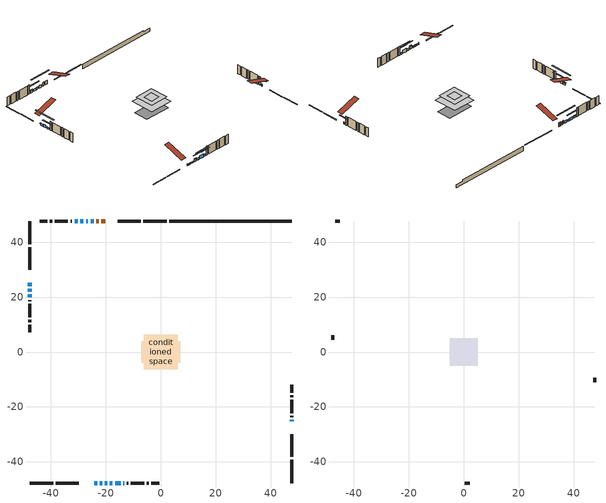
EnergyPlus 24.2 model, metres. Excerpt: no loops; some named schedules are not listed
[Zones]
conditioned space
 floor adiabatic (AdiabaticFloorConstruction): -6.23,-6.23 -6.23,6.23 6.23,6.23 6.23,-6.23 z3.63
 floor foundation (Slab1 construction): -7.13,-3.99 -7.13,3.99 7.13,3.99 7.13,-3.99 z-1.25
 wall outside (RimJoist1 construction): 2.24,47.67 -6.29,47.67 / -47.67,-47.67 -39.13,-47.67 / -47.67,47.67 -47.67,39.13 / 47.67,-47.67 47.67,-39.13 z1.19:1.49
 wall outside (RimJoist2 construction): -7.22,47.67 -15.57,47.67 / -38.21,-47.67 -29.86,-47.67 / -47.67,38.21 -47.67,29.86 / 47.67,-38.21 47.67,-29.86 z1.19:1.49
 wall outside (AdiabaticWallConstruction 1): -20.28,47.67 -21.63,47.67 / -22.55,47.67 -23.46,47.67 z1.19:3.22
 wall outside (AdiabaticWallConstruction): -25.15,-47.67 -25.06,-47.67 / -26.49,47.67 -27.19,47.67 z1.19:2.41; -24.14,-47.67 -23.17,-47.67 / -22.24,-47.67 -21.27,-47.67 z1.19:1.67; -20.34,-47.67 -19.4,-47.67 z1.19:2.69; -47.67,25.15 -47.67,24.01 / -47.67,20.98 -47.67,19.84 z1.19:2.16; -24.39,47.67 -25.56,47.67 / -47.67,23.08 -47.67,21.91 z1.19:2.66; 47.67,-25.15 47.67,-24.69 z1.19:2.36; -28.11,47.67 -29.28,47.67 / -30.21,47.67 -31.38,47.67 z1.19:2.39; -18.48,-47.67 -17.56,-47.67 z1.19:2.33; -16.63,-47.67 -14.6,-47.67 z1.19:2.94; -13.67,-47.67 -13.26,-47.67 z1.19:2.23
 wall outside (Wall1 construction): -32.31,47.67 -32.82,47.67 / -12.34,-47.67 -11.82,-47.67 / -47.67,18.91 -47.67,18.4 / 47.67,-23.77 47.67,-23.25 z1.19:6.07
 wall outside (Wall2 construction): -33.75,47.67 -38.64,47.67 / -10.89,-47.67 -6.01,-47.67 / -47.67,17.47 -47.67,12.58 / 47.67,-22.32 47.67,-17.44 z1.19:6.07
 wall outside (Wall3 construction): -39.57,47.67 -40.33,47.67 / -5.08,-47.67 -4.32,-47.67 / -47.67,11.65 -47.67,10.89 / 47.67,-16.51 47.67,-15.75 z1.19:6.07
 wall outside (Wall4 construction): -41.26,47.67 -44.11,47.67 / -3.39,-47.67 -0.53,-47.67 / -47.67,9.96 -47.67,7.11 / 47.67,-14.82 47.67,-11.96 z1.19:6.07
 wall foundation (FoundationWall1 construction): 3.17,47.67,-1.25 3.17,47.67,1.19 43.22,47.67,1.19 43.22,47.67,0.42 47.67,47.67,0.42 47.67,47.67,-1.25
 window (WindowConstruction 11): -25.15,-47.67 -25.06,-47.67 z1.19:2.41
 window (WindowConstruction 7): -24.13,-47.67 -23.17,-47.67 z1.19:1.67
 window (WindowConstruction 8): -22.24,-47.67 -21.27,-47.67 z1.19:1.67
 window (WindowConstruction 9): -20.34,-47.67 -19.4,-47.67 z1.19:2.69
 window (WindowConstruction 10): -47.67,25.15 -47.67,24.01 z1.19:2.16
 window (WindowConstruction 13): -24.39,47.67 -25.56,47.67 z1.19:2.66
 window (WindowConstruction 14): -47.67,23.08 -47.67,21.91 z1.19:2.66
 window (WindowConstruction 12): -26.49,47.67 -27.19,47.67 z1.19:2.41
 window (WindowConstruction): 47.67,-25.15 47.67,-24.69 z1.19:2.36
 window (WindowConstruction 1): -28.12,47.67 -29.28,47.67 z1.19:2.38
 window (WindowConstruction 2): -30.21,47.67 -31.38,47.67 z1.19:2.38
 window (WindowConstruction 3): -18.48,-47.67 -17.56,-47.67 z1.19:2.33
 window (WindowConstruction 4): -16.63,-47.67 -14.6,-47.67 z1.19:2.94
 window (WindowConstruction 5): -47.67,20.98 -47.67,19.84 z1.19:2.16
 window (WindowConstruction 6): -13.67,-47.67 -13.26,-47.67 z1.19:2.23
 door (Door): -20.28,47.67 -21.63,47.67 z1.19:3.22
 door (Door 1): -22.55,47.67 -23.46,47.67 z1.19:3.22
 ceiling adiabatic (AdiabaticFloorConstruction): 6.23,-6.23 6.23,6.23 -6.23,6.23 -6.23,-6.23 z3.63
attic - vented
 floor to conditioned space (Floor1 construction Reversed): -2.45,-2.45 -2.45,2.45 2.45,2.45 2.45,-2.45 z6.07
 floor to conditioned space (Floor2 construction Reversed): -5.02,-5.02 -5.02,5.02 5.02,5.02 5.02,-5.02 z6.07
 wall outside (Wall5 construction): -45.04,47.67 -46.74,47.67 / 0.4,-47.67 2.1,-47.67 / -47.67,6.18 -47.67,4.48 / 47.67,-11.03 47.67,-9.33 z1.19:6.07
 roof outside (Roof1 construction): -19.35,47.67,6.07 -19.35,36.85,9.67 -16.5,36.85,9.67 -16.5,47.67,6.07; -26.08,-47.67,6.07 -26.08,-36.85,9.67 -28.93,-36.85,9.67 -28.93,-47.67,6.07; -47.67,26.08,6.07 -36.85,26.08,9.67 -36.85,28.93,9.67 -47.67,28.93,6.07; 47.67,-26.08,6.07 36.85,-26.08,9.67 36.85,-28.93,9.67 47.67,-28.93,6.07
shading: -22.97,-47.67 -24.34,-47.67 -24.34,-48.08 -22.97,-48.08 z1.87; -21.07,-47.67 -22.44,-47.67 -22.44,-48.08 -21.07,-48.08 z1.87; -19.2,-47.67 -20.54,-47.67 -20.54,-48.08 -19.2,-48.08 z2.89; -47.67,23.81 -47.67,25.35 -48.08,25.35 -48.08,23.81 z2.36; -30.94,47.67 -19.01,47.67 -19.01,48.08 -30.94,48.08 z8.04; -47.67,16.53 -47.67,28.46 -48.08,28.46 -48.08,16.53 z8.04; 47.67,-22.05 47.67,-27.79 48.08,-27.79 48.08,-22.05 z5; -31.92,47.67 -25.48,47.67 -25.48,48.08 -31.92,48.08 z5.02; -31.58,47.67 -30.01,47.67 -30.01,48.08 -31.58,48.08 z2.59; -14.92,-47.67 -21.11,-47.67 -21.11,-48.08 -14.92,-48.08 z4.97; -11.96,-47.67 -19.27,-47.67 -19.27,-48.08 -11.96,-48.08 z5.58; -47.67,17.2 -47.67,23.62 -48.08,23.62 -48.08,17.2 z4.8; -10.62,-47.67 -16.31,-47.67 -16.31,-48.08 -10.62,-48.08 z4.87
[Building]
Building 1: Terrain=Suburbs
[Site:Location]
Edmonton Intl AP_AB: Latitude {deg}=53.31; Longitude {deg}=-113.58; Time Zone {hr}=-7; Elevation {m}=723; Keep Site Location Information=Yes
[Site:GroundTemperature:Shallow]
-1.56185, -3.61833, -3.78302, -2.80711, 1.11059, 5.01004, 8.39065, 10.5322, 10.7141, 8.97234, 5.67794, 1.89811
[Site:WaterMainsTemperature]
Calculation Method=Schedule; Temperature Schedule=mains temperature schedule
[Material] Roughness=Rough; Thermal Absorptance=0.9
Name | Thickness {m} | Conductivity {W/m-K} | Density {kg/m3} | Specific Heat {J/kg-K} | Solar Absorptance | Visible Absorptance
asphalt or fiberglass shingles | 0.00635 | 0.162714 | 1121.4 | 1465.45 | 0.4 | 0.4
ceiling loosefill ins | 0.169333 | 0.0480833 | 16.02 | 1046.75 | 0.7 | 0.7
ceiling loosefill ins 1 | 0.254 | 0.0480833 | 16.02 | 1046.75 | 0.7 | 0.7
ceiling stud and cavity | 0.1397 | 0.110806 | 65.682 | 1177.47 | 0.7 | 0.7
ceiling stud and cavity 1 | 0.1397 | 0.422 | 65.682 | 1177.47 | 0.7 | 0.7
concrete 4.0 in. | 0.1016 | 1.803125 | 2242.8 | 837.4 | 0.7 | 0.7
concrete 8.0 in. | 0.2032 | 1.803125 | 2242.8 | 837.4 | 0.7 | 0.7
door material | 0.04445 | 0.053851 | 512.64 | 1214.23 | 0.7 | 0.7
exterior vertical ins | 0.0460229 | 0.029427 | 32.04 | 1214.23 | 0.7 | 0.7
floor covering | 0.0127 | 0.0433444 | 54.468 | 1339.84 | 0.6 | 0.6
floor rigid ins; wall rigid ins 1 | 0.512978 | 0.029427 | 32.04 | 1214.23 | 0.7 | 0.7
floor stud and cavity | 0.1397 | 1.75129 | 37.0049 | 1207.88 | 0.7 | 0.7
furniture material conditioned space 1 | 0.1524 | 0.115458 | 640.8 | 1214.23 | 0.6 | 0.6
gypsum board | 0.0127 | 0.160291 | 801 | 837.4 | 0.6 | 0.6
gypsum board 1 | 0.0127 | 0.160291 | 801 | 837.4 | 0.7 | 0.7
osb sheathing 0.5 in. | 0.0127 | 0.115458 | 512.64 | 1214.23 | 0.7 | 0.7
osb sheathing 0.75 in. | 0.01905 | 0.115458 | 512.64 | 1214.23 | 0.7 | 0.7
osb sheathing 2.0 in. | 0.0508 | 0.115458 | 512.64 | 1214.23 | 0.7 | 0.7
rim joist rigid ins; wall rigid ins | 0.051816 | 0.029427 | 32.04 | 1214.23 | 0.7 | 0.7
rim joist stud and cavity | 0.0508 | 0.0413573 | 125.044 | 1163.47 | 0.6 | 0.6
rim joist stud and cavity 1 | 0.0508 | 0.0296634 | 125.044 | 1163.47 | 0.6 | 0.6
wall stud and cavity | 0.1397 | 0.279367 | 139.0536 | 1170.24 | 0.7 | 0.7
wall stud and cavity 1 | 0.1397 | 0.211572 | 139.0536 | 1170.24 | 0.7 | 0.7
wall stud and cavity 2 | 0.1397 | 0.435945 | 139.0536 | 1170.24 | 0.7 | 0.7
wall stud and cavity 3 | 0.1397 | 0.226039 | 139.0536 | 1170.24 | 0.7 | 0.7
wall stud and cavity 4 | 0.0889 | 6.1454 | 50.32683 | 1063.81 | 0.6 | 0.6
wall stud and cavity 5 | 0.0889 | 0.380278 | 52.3479 | 1209.89 | 0.7 | 0.7
wall stud and cavity 6 | 0.0889 | 0.391764 | 83.0341 | 1211.67 | 0.7 | 0.7
wood siding | 0.0254 | 0.102417 | 544.68 | 1172.36 | 0.4 | 0.4
wood siding 1 | 0.00254 | 0.102417 | 544.68 | 1172.36 | 0.4 | 0.4
wood siding 2; wood siding 3; wood siding 4 | 0.0254 | 0.102417 | 544.68 | 1172.36 | 0.7 | 0.7
[WindowMaterial:SimpleGlazingSystem]
Name | U-Factor {W/m2-K} | Solar Heat Gain Coefficient
WindowMaterial | 3.26258 | 0.48
WindowMaterial 1 | 3.30119 | 0.66
WindowMaterial 10 | 3.310274 | 0.62
WindowMaterial 11 | 3.28813 | 0.58
WindowMaterial 2 | 3.30346 | 0.65
WindowMaterial 3 | 1.666493 | 0.55
WindowMaterial 4 | 3.28586 | 0.54
WindowMaterial 5 | 3.31141 | 0.57
WindowMaterial 6 | 2.17127 | 0.4
WindowMaterial 7 | 3.25804 | 0.47
WindowMaterial 8 | 3.30232 | 0.66
WindowMaterial 9 | 3.273367 | 0.4
[Construction]
AdiabaticFloorConstruction: floor stud and cavity, floor rigid ins, osb sheathing 0.75 in., floor covering
AdiabaticWallConstruction: wood siding 3, wall rigid ins 1, wall stud and cavity 5, gypsum board
AdiabaticWallConstruction 1: wood siding 4, wall rigid ins 1, wall stud and cavity 5, gypsum board
Door; Door 1: door material
Floor1 construction Reversed: gypsum board, ceiling stud and cavity, ceiling loosefill ins
Floor2 construction Reversed: gypsum board, ceiling stud and cavity 1, ceiling loosefill ins 1
FoundationWall1 construction: concrete 8.0 in., gypsum board 1
furniture construction conditioned space 1: furniture material conditioned space 1
PartitionWallConstruction: gypsum board, wall stud and cavity 6, gypsum board
RimJoist1 construction: wood siding 2, rim joist rigid ins, osb sheathing 2.0 in., rim joist stud and cavity
RimJoist2 construction: wood siding 2, osb sheathing 2.0 in., rim joist stud and cavity 1
Roof1 construction: asphalt or fiberglass shingles
Slab1 construction: concrete 4.0 in.
Wall1 construction: wood siding, wall rigid ins, osb sheathing 0.5 in., wall stud and cavity, gypsum board
Wall2 construction: wood siding, wall rigid ins, osb sheathing 0.5 in., wall stud and cavity 1, gypsum board
Wall3 construction: wood siding, wall rigid ins, osb sheathing 0.5 in., wall stud and cavity 2, gypsum board
Wall4 construction: wood siding, wall rigid ins, osb sheathing 0.5 in., wall stud and cavity 3, gypsum board
Wall5 construction: wood siding 1, wall stud and cavity 4
WindowConstruction: WindowMaterial
WindowConstruction 1; WindowConstruction 2: WindowMaterial 1
WindowConstruction 10; WindowConstruction 5: WindowMaterial 4
WindowConstruction 11: WindowMaterial 9
WindowConstruction 12: WindowMaterial 10
WindowConstruction 13; WindowConstruction 14: WindowMaterial 11
WindowConstruction 3: WindowMaterial 2
WindowConstruction 4: WindowMaterial 3
WindowConstruction 6: WindowMaterial 5
WindowConstruction 7: WindowMaterial 6
WindowConstruction 8: WindowMaterial 7
WindowConstruction 9: WindowMaterial 8
[Zone] Multiplier=1; Part of Total Floor Area=Yes
Name | Volume {m3}
attic - vented | 73.4714
conditioned space | 805.4
[Space]
Name | Zone | Volume {m3}
attic - vented 1 | attic - vented | 73.4714
conditioned space 1 | conditioned space | 805.4
[ZoneInfiltration:EffectiveLeakageArea]
infil attic - vented 1: Zone or Space=attic - vented 1; Schedule=Always On Discrete; Effective Air Leakage Area {cm2}=4340.52; Stack Coefficient=0.000589938; Wind Coefficient=1.64106e-05
[ZoneMixing]
whole house fan mix: Zone or Space=attic - vented; Schedule=Always On Continuous; Design Flow Rate Calculation Method=Flow/Zone; Design Flow Rate {m3/s}=0; Source Zone or Space=conditioned space
[SurfaceProperty:ExposedFoundationPerimeter]
Slab1: Exposed Perimeter Calculation Method=TotalExposedPerimeter; Total Exposed Perimeter {m}=44.5
[InternalMass] Zone or ZoneList=conditioned space; Space or SpaceList=conditioned space 1
Name | Construction | Surface Area {m2}
furniture mass conditioned space 1 | furniture construction conditioned space 1 | 107.68
partition wall mass | PartitionWallConstruction | 269.2
[Lights]
interior lighting: Zone or ZoneList or Space or SpaceList=conditioned space 1; Schedule=interior lighting schedule; Design Level Calculation Method=LightingLevel; Lighting Level {W}=343.2; Return Air Fraction=0; Fraction Radiant=0.6; Fraction Visible=0.2; Fraction Replaceable=1
[People]
occupants: Zone or ZoneList or Space or SpaceList=conditioned space 1; Number of People Schedule=occupants schedule; Number of People Calculation Method=People; Number of People=3; Fraction Radiant=0.314171; Sensible Heat Fraction=0.56303; Activity Level Schedule=occupants activity schedule; Carbon Dioxide Generation Rate {m3/s-W}=0; Enable ASHRAE 55 Comfort Warnings=No; Mean Radiant Temperature Calculation Type=EnclosureAveraged
[ElectricEquipment] Zone or ZoneList or Space or SpaceList=conditioned space 1; Design Level Calculation Method=EquipmentLevel
Name | Schedule | Design Level {W} | Fraction Latent | Fraction Radiant | Fraction Lost
clothes dryer | clothes dryer schedule | 140.772 | 0.015 | 0.081 | 0.85
clothes washer | clothes washer schedule | 32.1985 | 0.03 | 0.162 | 0.7
cooking range | cooking range schedule | 215.147 | 0.08 | 0.432 | 0.2
dishwasher | dishwasher schedule | 66.8632 | 0.3 | 0.18 | 0.4
fridge | fridge schedule | 72.9452 | 0 | 0.6 | 0
mech vent bath fan 0 | mech vent bath fan 0 schedule | 50.2 | 0 | 0 | 1
mech vent bath fan 1 | mech vent bath fan 1 schedule | 50.2 | 0 | 0 | 1
mech vent house fan | mech vent house fan schedule | 0 | 0 | 0 | 1
mech vent house fan cfis | mech vent house fan cfis schedule | 0 | 0 | 0 | 0
mech vent range fan 0 | mech vent range fan 0 schedule | 57 | 0 | 0 | 1
misc plug loads | misc plug loads schedule | 494.7 | 0.045 | 0.513 | 0.1
whole house fan | Always On Discrete | 0 | 0 | 0 | 1
[OtherEquipment] Zone or ZoneList or Space or SpaceList=conditioned space 1; Design Level Calculation Method=EquipmentLevel
Name | Fuel Type | Schedule | Design Level {W} | Fraction Latent | Fraction Radiant | Fraction Lost
clothes dryer 1 | Electricity | clothes dryer schedule | 0 | 0.015 | 0.081 | 0.85
cooking range 1 | Electricity | cooking range schedule | 0 | 0.08 | 0.432 | 0.2
general water use latent | None | general water use schedule | 62.594 | 1 | 0 | 0
general water use sensible | None | general water use schedule | -61.6891 | 0 | 0.6 | 0
mech vent house fan latent load | None | Always On Discrete | 0 | 1 | 0 | 0
mech vent house fan sensible load | None | Always On Discrete | 0 | 0 | 0 | 0
water heater energy adjustment1 | NaturalGas | Always On Discrete | 0.01 | 0 | 0 | 1
[ZoneInfiltration:DesignFlowRate] Zone or ZoneList or Space or SpaceList=conditioned space 1; Schedule=Always On Discrete; Design Flow Rate Calculation Method=Flow/Zone; Design Flow Rate {m3/s}=0
infil flow; natural vent flow; whole house fan flow
[Foundation:Kiva]
Foundation Kiva 1: Initial Indoor Air Temperature {C}=18; Wall Height Above Grade {m}=1.19; Wall Depth Below Slab {m}=0.2032; Custom Block Material Name 1=exterior vertical ins; Custom Block Depth 1 {m}=2.43998; Custom Block X Position 1 {m}=0.2159; Custom Block Z Position 1 {m}=0
[Foundation:Kiva:Settings]
Soil Conductivity {W/m-K}=0.849921; Soil Density {kg/m3}=1842.3; Soil Specific Heat {J/kg-K}=418.7; Ground Solar Absorptivity=0.9; Ground Thermal Absorptivity=0.9; Ground Surface Roughness {m}=0.03; Far-Field Width {m}=40; Deep-Ground Boundary Condition=ZeroFlux; Deep-Ground Depth {m}=40; Minimum Cell Dimension {m}=0.2; Maximum Cell Growth Coefficient=3; Simulation Timestep=Timestep
[Exterior:Lights]
exterior lighting: Schedule=exterior lighting schedule; Design Level {W}=75.6
[Schedule:Constant]
Name | Hourly Value
Always On Continuous; mech vent house fan schedule; mech vent house fan cfis schedule; Always On Discrete | 1
occupants activity schedule | 117.228
fridge schedule | 0
[Schedule:Week:Daily]
interior lighting schedule Week Rule - Jan1-Jan27: interior lighting schedule day, interior lighting schedule day, interior lighting schedule day, interior lighting schedule day, interior lighting schedule day, interior lighting schedule day, interior lighting schedule day, interior lighting schedule default day, interior lighting schedule default day, interior lighting schedule default day, interior lighting schedule default day, interior lighting schedule default day
interior lighting schedule Week Rule - Jan28-Feb3: interior lighting schedule day, interior lighting schedule day, interior lighting schedule day, interior lighting schedule day, interior lighting schedule day 1, interior lighting schedule day 1, interior lighting schedule day 1, interior lighting schedule default day, interior lighting schedule default day, interior lighting schedule default day, interior lighting schedule default day, interior lighting schedule default day
interior lighting schedule Week Rule - Feb4-Feb24: interior lighting schedule day 1, interior lighting schedule day 1, interior lighting schedule day 1, interior lighting schedule day 1, interior lighting schedule day 1, interior lighting schedule day 1, interior lighting schedule day 1, interior lighting schedule default day, interior lighting schedule default day, interior lighting schedule default day, interior lighting schedule default day, interior lighting schedule default day
interior lighting schedule Week Rule - Feb25-Mar3: interior lighting schedule day 1, interior lighting schedule day 1, interior lighting schedule day 1, interior lighting schedule day 1, interior lighting schedule day 2, interior lighting schedule day 2, interior lighting schedule day 2, interior lighting schedule default day, interior lighting schedule default day, interior lighting schedule default day, interior lighting schedule default day, interior lighting schedule default day
interior lighting schedule Week Rule - Mar4-Mar31: interior lighting schedule day 2, interior lighting schedule day 2, interior lighting schedule day 2, interior lighting schedule day 2, interior lighting schedule day 2, interior lighting schedule day 2, interior lighting schedule day 2, interior lighting schedule default day, interior lighting schedule default day, interior lighting schedule default day, interior lighting schedule default day, interior lighting schedule default day
interior lighting schedule Week Rule - Apr1-Apr28: interior lighting schedule day 3, interior lighting schedule day 3, interior lighting schedule day 3, interior lighting schedule day 3, interior lighting schedule day 3, interior lighting schedule day 3, interior lighting schedule day 3, interior lighting schedule default day, interior lighting schedule default day, interior lighting schedule default day, interior lighting schedule default day, interior lighting schedule default day
interior lighting schedule Week Rule - Apr29-May5: interior lighting schedule day 3, interior lighting schedule day 3, interior lighting schedule day 4, interior lighting schedule day 4, interior lighting schedule day 4, interior lighting schedule day 4, interior lighting schedule day 4, interior lighting schedule default day, interior lighting schedule default day, interior lighting schedule default day, interior lighting schedule default day, interior lighting schedule default day
interior lighting schedule Week Rule - May6-May26: interior lighting schedule day 4, interior lighting schedule day 4, interior lighting schedule day 4, interior lighting schedule day 4, interior lighting schedule day 4, interior lighting schedule day 4, interior lighting schedule day 4, interior lighting schedule default day, interior lighting schedule default day, interior lighting schedule default day, interior lighting schedule default day, interior lighting schedule default day
interior lighting schedule Week Rule - May27-Jun2: interior lighting schedule day 4, interior lighting schedule day 4, interior lighting schedule day 4, interior lighting schedule day 4, interior lighting schedule day 4, interior lighting schedule day 5, interior lighting schedule day 5, interior lighting schedule default day, interior lighting schedule default day, interior lighting schedule default day, interior lighting schedule default day, interior lighting schedule default day
interior lighting schedule Week Rule - Jun3-Jun30: interior lighting schedule day 5, interior lighting schedule day 5, interior lighting schedule day 5, interior lighting schedule day 5, interior lighting schedule day 5, interior lighting schedule day 5, interior lighting schedule day 5, interior lighting schedule default day, interior lighting schedule default day, interior lighting schedule default day, interior lighting schedule default day, interior lighting schedule default day
interior lighting schedule Week Rule - Jul1-Jul28: interior lighting schedule day 6, interior lighting schedule day 6, interior lighting schedule day 6, interior lighting schedule day 6, interior lighting schedule day 6, interior lighting schedule day 6, interior lighting schedule day 6, interior lighting schedule default day, interior lighting schedule default day, interior lighting schedule default day, interior lighting schedule default day, interior lighting schedule default day
interior lighting schedule Week Rule - Jul29-Aug4: interior lighting schedule day 6, interior lighting schedule day 6, interior lighting schedule day 6, interior lighting schedule day 7, interior lighting schedule day 7, interior lighting schedule day 7, interior lighting schedule day 7, interior lighting schedule default day, interior lighting schedule default day, interior lighting schedule default day, interior lighting schedule default day, interior lighting schedule default day
interior lighting schedule Week Rule - Aug5-Aug25: interior lighting schedule day 7, interior lighting schedule day 7, interior lighting schedule day 7, interior lighting schedule day 7, interior lighting schedule day 7, interior lighting schedule day 7, interior lighting schedule day 7, interior lighting schedule default day, interior lighting schedule default day, interior lighting schedule default day, interior lighting schedule default day, interior lighting schedule default day
interior lighting schedule Week Rule - Aug26-Sep1: interior lighting schedule day 7, interior lighting schedule day 7, interior lighting schedule day 7, interior lighting schedule day 7, interior lighting schedule day 7, interior lighting schedule day 7, interior lighting schedule day 8, interior lighting schedule default day, interior lighting schedule default day, interior lighting schedule default day, interior lighting schedule default day, interior lighting schedule default day
interior lighting schedule Week Rule - Sep2-Sep29: interior lighting schedule day 8, interior lighting schedule day 8, interior lighting schedule day 8, interior lighting schedule day 8, interior lighting schedule day 8, interior lighting schedule day 8, interior lighting schedule day 8, interior lighting schedule default day, interior lighting schedule default day, interior lighting schedule default day, interior lighting schedule default day, interior lighting schedule default day
interior lighting schedule Week Rule - Sep30-Oct6: interior lighting schedule day 8, interior lighting schedule day 9, interior lighting schedule day 9, interior lighting schedule day 9, interior lighting schedule day 9, interior lighting schedule day 9, interior lighting schedule day 9, interior lighting schedule default day, interior lighting schedule default day, interior lighting schedule default day, interior lighting schedule default day, interior lighting schedule default day
interior lighting schedule Week Rule - Oct7-Oct27: interior lighting schedule day 9, interior lighting schedule day 9, interior lighting schedule day 9, interior lighting schedule day 9, interior lighting schedule day 9, interior lighting schedule day 9, interior lighting schedule day 9, interior lighting schedule default day, interior lighting schedule default day, interior lighting schedule default day, interior lighting schedule default day, interior lighting schedule default day
interior lighting schedule Week Rule - Oct28-Nov3: interior lighting schedule day 9, interior lighting schedule day 9, interior lighting schedule day 9, interior lighting schedule day 9, interior lighting schedule day 10, interior lighting schedule day 10, interior lighting schedule day 10, interior lighting schedule default day, interior lighting schedule default day, interior lighting schedule default day, interior lighting schedule default day, interior lighting schedule default day
interior lighting schedule Week Rule - Nov4-Nov24: interior lighting schedule day 10, interior lighting schedule day 10, interior lighting schedule day 10, interior lighting schedule day 10, interior lighting schedule day 10, interior lighting schedule day 10, interior lighting schedule day 10, interior lighting schedule default day, interior lighting schedule default day, interior lighting schedule default day, interior lighting schedule default day, interior lighting schedule default day
interior lighting schedule Week Rule - Nov25-Dec1: interior lighting schedule day 10, interior lighting schedule day 10, interior lighting schedule day 10, interior lighting schedule day 10, interior lighting schedule day 10, interior lighting schedule day 10, interior lighting schedule day 11, interior lighting schedule default day, interior lighting schedule default day, interior lighting schedule default day, interior lighting schedule default day, interior lighting schedule default day
interior lighting schedule Week Rule - Dec2-Dec31: interior lighting schedule day 11, interior lighting schedule day 11, interior lighting schedule day 11, interior lighting schedule day 11, interior lighting schedule day 11, interior lighting schedule day 11, interior lighting schedule day 11, interior lighting schedule default day, interior lighting schedule default day, interior lighting schedule default day, interior lighting schedule default day, interior lighting schedule default day
occupants schedule Week Rule - Jan1-Dec31: occupants schedule day, occupants schedule day, occupants schedule day, occupants schedule day, occupants schedule day, occupants schedule day, occupants schedule day, occupants schedule default day, occupants schedule default day, occupants schedule default day, occupants schedule default day, occupants schedule default day
clothes dryer schedule Week Rule - Jan1-Dec31: clothes dryer schedule day, clothes dryer schedule day, clothes dryer schedule day, clothes dryer schedule day, clothes dryer schedule day, clothes dryer schedule day, clothes dryer schedule day, clothes dryer schedule default day, clothes dryer schedule default day, clothes dryer schedule default day, clothes dryer schedule default day, clothes dryer schedule default day
clothes washer schedule Week Rule - Jan1-Dec31: clothes washer schedule day, clothes washer schedule day, clothes washer schedule day, clothes washer schedule day, clothes washer schedule day, clothes washer schedule day, clothes washer schedule day, clothes washer schedule default day, clothes washer schedule default day, clothes washer schedule default day, clothes washer schedule default day, clothes washer schedule default day
cooking range schedule Week Rule - Jan1-Dec31: cooking range schedule day, cooking range schedule day, cooking range schedule day, cooking range schedule day, cooking range schedule day, cooking range schedule day, cooking range schedule day, cooking range schedule default day, cooking range schedule default day, cooking range schedule default day, cooking range schedule default day, cooking range schedule default day
dishwasher schedule Week Rule - Jan1-Dec31: dishwasher schedule day, dishwasher schedule day, dishwasher schedule day, dishwasher schedule day, dishwasher schedule day, dishwasher schedule day, dishwasher schedule day, dishwasher schedule default day, dishwasher schedule default day, dishwasher schedule default day, dishwasher schedule default day, dishwasher schedule default day
mech vent bath fan 0 schedule Week Rule - Jan1-Dec31: mech vent bath fan 0 schedule day, mech vent bath fan 0 schedule day, mech vent bath fan 0 schedule day, mech vent bath fan 0 schedule day, mech vent bath fan 0 schedule day, mech vent bath fan 0 schedule day, mech vent bath fan 0 schedule day, mech vent bath fan 0 schedule default day, mech vent bath fan 0 schedule default day, mech vent bath fan 0 schedule default day, mech vent bath fan 0 schedule default day, mech vent bath fan 0 schedule default day
mech vent bath fan 1 schedule Week Rule - Jan1-Dec31: mech vent bath fan 1 schedule day, mech vent bath fan 1 schedule day, mech vent bath fan 1 schedule day, mech vent bath fan 1 schedule day, mech vent bath fan 1 schedule day, mech vent bath fan 1 schedule day, mech vent bath fan 1 schedule day, mech vent bath fan 1 schedule default day, mech vent bath fan 1 schedule default day, mech vent bath fan 1 schedule default day, mech vent bath fan 1 schedule default day, mech vent bath fan 1 schedule default day
mech vent range fan 0 schedule Week Rule - Jan1-Dec31: mech vent range fan 0 schedule day, mech vent range fan 0 schedule day, mech vent range fan 0 schedule day, mech vent range fan 0 schedule day, mech vent range fan 0 schedule day, mech vent range fan 0 schedule day, mech vent range fan 0 schedule day, mech vent range fan 0 schedule default day, mech vent range fan 0 schedule default day, mech vent range fan 0 schedule default day, mech vent range fan 0 schedule default day, mech vent range fan 0 schedule default day
misc plug loads schedule Week Rule - Jan1-Dec31: misc plug loads schedule day, misc plug loads schedule day, misc plug loads schedule day, misc plug loads schedule day, misc plug loads schedule day, misc plug loads schedule day, misc plug loads schedule day, misc plug loads schedule default day, misc plug loads schedule default day, misc plug loads schedule default day, misc plug loads schedule default day, misc plug loads schedule default day
general water use schedule Week Rule - Jan1-Dec31: general water use schedule day, general water use schedule day, general water use schedule day, general water use schedule day, general water use schedule day, general water use schedule day, general water use schedule day, general water use schedule default day, general water use schedule default day, general water use schedule default day, general water use schedule default day, general water use schedule default day
exterior lighting schedule Week Rule - Jan1-Jan27: exterior lighting schedule day, exterior lighting schedule day, exterior lighting schedule day, exterior lighting schedule day, exterior lighting schedule day, exterior lighting schedule day, exterior lighting schedule day, exterior lighting schedule default day, exterior lighting schedule default day, exterior lighting schedule default day, exterior lighting schedule default day, exterior lighting schedule default day
exterior lighting schedule Week Rule - Jan28-Feb3: exterior lighting schedule day, exterior lighting schedule day, exterior lighting schedule day, exterior lighting schedule day, exterior lighting schedule day 1, exterior lighting schedule day 1, exterior lighting schedule day 1, exterior lighting schedule default day, exterior lighting schedule default day, exterior lighting schedule default day, exterior lighting schedule default day, exterior lighting schedule default day
exterior lighting schedule Week Rule - Feb4-Feb24: exterior lighting schedule day 1, exterior lighting schedule day 1, exterior lighting schedule day 1, exterior lighting schedule day 1, exterior lighting schedule day 1, exterior lighting schedule day 1, exterior lighting schedule day 1, exterior lighting schedule default day, exterior lighting schedule default day, exterior lighting schedule default day, exterior lighting schedule default day, exterior lighting schedule default day
exterior lighting schedule Week Rule - Feb25-Mar3: exterior lighting schedule day 1, exterior lighting schedule day 1, exterior lighting schedule day 1, exterior lighting schedule day 1, exterior lighting schedule day 2, exterior lighting schedule day 2, exterior lighting schedule day 2, exterior lighting schedule default day, exterior lighting schedule default day, exterior lighting schedule default day, exterior lighting schedule default day, exterior lighting schedule default day
exterior lighting schedule Week Rule - Mar4-Mar31: exterior lighting schedule day 2, exterior lighting schedule day 2, exterior lighting schedule day 2, exterior lighting schedule day 2, exterior lighting schedule day 2, exterior lighting schedule day 2, exterior lighting schedule day 2, exterior lighting schedule default day, exterior lighting schedule default day, exterior lighting schedule default day, exterior lighting schedule default day, exterior lighting schedule default day
exterior lighting schedule Week Rule - Apr1-Apr28: exterior lighting schedule day 3, exterior lighting schedule day 3, exterior lighting schedule day 3, exterior lighting schedule day 3, exterior lighting schedule day 3, exterior lighting schedule day 3, exterior lighting schedule day 3, exterior lighting schedule default day, exterior lighting schedule default day, exterior lighting schedule default day, exterior lighting schedule default day, exterior lighting schedule default day
exterior lighting schedule Week Rule - Apr29-May5: exterior lighting schedule day 3, exterior lighting schedule day 3, exterior lighting schedule day 4, exterior lighting schedule day 4, exterior lighting schedule day 4, exterior lighting schedule day 4, exterior lighting schedule day 4, exterior lighting schedule default day, exterior lighting schedule default day, exterior lighting schedule default day, exterior lighting schedule default day, exterior lighting schedule default day
exterior lighting schedule Week Rule - May6-May26: exterior lighting schedule day 4, exterior lighting schedule day 4, exterior lighting schedule day 4, exterior lighting schedule day 4, exterior lighting schedule day 4, exterior lighting schedule day 4, exterior lighting schedule day 4, exterior lighting schedule default day, exterior lighting schedule default day, exterior lighting schedule default day, exterior lighting schedule default day, exterior lighting schedule default day
exterior lighting schedule Week Rule - May27-Jun2: exterior lighting schedule day 4, exterior lighting schedule day 4, exterior lighting schedule day 4, exterior lighting schedule day 4, exterior lighting schedule day 4, exterior lighting schedule day 5, exterior lighting schedule day 5, exterior lighting schedule default day, exterior lighting schedule default day, exterior lighting schedule default day, exterior lighting schedule default day, exterior lighting schedule default day
exterior lighting schedule Week Rule - Jun3-Jun30: exterior lighting schedule day 5, exterior lighting schedule day 5, exterior lighting schedule day 5, exterior lighting schedule day 5, exterior lighting schedule day 5, exterior lighting schedule day 5, exterior lighting schedule day 5, exterior lighting schedule default day, exterior lighting schedule default day, exterior lighting schedule default day, exterior lighting schedule default day, exterior lighting schedule default day
[Schedule:Year]
interior lighting schedule: interior lighting schedule Week Rule - Jan1-Jan27, 1, 1, 1, 27, interior lighting schedule Week Rule - Jan28-Feb3, 1, 28, 2, 3, interior lighting schedule Week Rule - Feb4-Feb24, 2, 4, 2, 24, interior lighting schedule Week Rule - Feb25-Mar3, 2, 25, 3, 3, interior lighting schedule Week Rule - Mar4-Mar31, 3, 4, 3, 31, interior lighting schedule Week Rule - Apr1-Apr28, 4, 1, 4, 28, interior lighting schedule Week Rule - Apr29-May5, 4, 29, 5, 5, interior lighting schedule Week Rule - May6-May26, 5, 6, 5, 26, interior lighting schedule Week Rule - May27-Jun2, 5, 27, 6, 2, interior lighting schedule Week Rule - Jun3-Jun30, 6, 3, 6, 30, interior lighting schedule Week Rule - Jul1-Jul28, 7, 1, 7, 28, interior lighting schedule Week Rule - Jul29-Aug4, 7, 29, 8, 4, interior lighting schedule Week Rule - Aug5-Aug25, 8, 5, 8, 25, interior lighting schedule Week Rule - Aug26-Sep1, 8, 26, 9, 1, interior lighting schedule Week Rule - Sep2-Sep29, 9, 2, 9, 29, interior lighting schedule Week Rule - Sep30-Oct6, 9, 30, 10, 6, interior lighting schedule Week Rule - Oct7-Oct27, 10, 7, 10, 27, interior lighting schedule Week Rule - Oct28-Nov3, 10, 28, 11, 3, interior lighting schedule Week Rule - Nov4-Nov24, 11, 4, 11, 24, interior lighting schedule Week Rule - Nov25-Dec1, 11, 25, 12, 1, interior lighting schedule Week Rule - Dec2-Dec31, 12, 2, 12, 31
occupants schedule: occupants schedule Week Rule - Jan1-Dec31, 1, 1, 12, 31
clothes dryer schedule: clothes dryer schedule Week Rule - Jan1-Dec31, 1, 1, 12, 31
clothes washer schedule: clothes washer schedule Week Rule - Jan1-Dec31, 1, 1, 12, 31
cooking range schedule: cooking range schedule Week Rule - Jan1-Dec31, 1, 1, 12, 31
dishwasher schedule: dishwasher schedule Week Rule - Jan1-Dec31, 1, 1, 12, 31
mech vent bath fan 0 schedule: mech vent bath fan 0 schedule Week Rule - Jan1-Dec31, 1, 1, 12, 31
mech vent bath fan 1 schedule: mech vent bath fan 1 schedule Week Rule - Jan1-Dec31, 1, 1, 12, 31
mech vent range fan 0 schedule: mech vent range fan 0 schedule Week Rule - Jan1-Dec31, 1, 1, 12, 31
misc plug loads schedule: misc plug loads schedule Week Rule - Jan1-Dec31, 1, 1, 12, 31
general water use schedule: general water use schedule Week Rule - Jan1-Dec31, 1, 1, 12, 31
exterior lighting schedule: exterior lighting schedule Week Rule - Jan1-Jan27, 1, 1, 1, 27, exterior lighting schedule Week Rule - Jan28-Feb3, 1, 28, 2, 3, exterior lighting schedule Week Rule - Feb4-Feb24, 2, 4, 2, 24, exterior lighting schedule Week Rule - Feb25-Mar3, 2, 25, 3, 3, exterior lighting schedule Week Rule - Mar4-Mar31, 3, 4, 3, 31, exterior lighting schedule Week Rule - Apr1-Apr28, 4, 1, 4, 28, exterior lighting schedule Week Rule - Apr29-May5, 4, 29, 5, 5, exterior lighting schedule Week Rule - May6-May26, 5, 6, 5, 26, exterior lighting schedule Week Rule - May27-Jun2, 5, 27, 6, 2, exterior lighting schedule Week Rule - Jun3-Jun30, 6, 3, 6, 30, exterior lighting schedule Week Rule - Jul1-Jul28, 7, 1, 7, 28, exterior lighting schedule Week Rule - Jul29-Aug4, 7, 29, 8, 4, exterior lighting schedule Week Rule - Aug5-Aug25, 8, 5, 8, 25, exterior lighting schedule Week Rule - Aug26-Sep1, 8, 26, 9, 1, exterior lighting schedule Week Rule - Sep2-Sep29, 9, 2, 9, 29, exterior lighting schedule Week Rule - Sep30-Oct6, 9, 30, 10, 6, exterior lighting schedule Week Rule - Oct7-Oct27, 10, 7, 10, 27, exterior lighting schedule Week Rule - Oct28-Nov3, 10, 28, 11, 3, exterior lighting schedule Week Rule - Nov4-Nov24, 11, 4, 11, 24, exterior lighting schedule Week Rule - Nov25-Dec1, 11, 25, 12, 1, exterior lighting schedule Week Rule - Dec2-Dec31, 12, 2, 12, 31
[Schedule:Compact]
mains temperature schedule: Through: 01/01, For: AllDays, Until: 24:00, 3.97167, Through: 01/02, For: AllDays, Until: 24:00, 3.90778, Through: 01/03, For: AllDays, Until: 24:00, 3.84556, Through: 01/04, For: AllDays, Until: 24:00, 3.78389, Through: 01/05, For: AllDays, Until: 24:00, 3.72278, Through: 01/06, For: AllDays, Until: 24:00, 3.66278, Through: 01/07, For: AllDays, Until: 24:00, 3.60389, Through: 01/08, For: AllDays, Until: 24:00, 3.54556, Through: 01/09, For: AllDays, Until: 24:00, 3.48833, Through: 01/10, For: AllDays, Until: 24:00, 3.43167, Through: 01/11, For: AllDays, Until: 24:00, 3.37611, Through: 01/12, For: AllDays, Until: 24:00, 3.32167, Through: 01/13, For: AllDays, Until: 24:00, 3.26833, Through: 01/14, For: AllDays, Until: 24:00, 3.21556, Through: 01/15, For: AllDays, Until: 24:00, 3.16444, Through: 01/16, For: AllDays, Until: 24:00, 3.11389, Through: 01/17, For: AllDays, Until: 24:00, 3.06444, Through: 01/18, For: AllDays, Until: 24:00, 3.01611, Through: 01/19, For: AllDays, Until: 24:00, 2.96889, Through: 01/20, For: AllDays, Until: 24:00, 2.92278, Through: 01/21, For: AllDays, Until: 24:00, 2.87722, Through: 01/22, For: AllDays, Until: 24:00, 2.83333, Through: 01/23, For: AllDays, Until: 24:00, 2.79056, Through: 01/24, For: AllDays, Until: 24:00, 2.74889, Through: 01/25, For: AllDays, Until: 24:00, 2.70833, Through: 01/26, For: AllDays, Until: 24:00, 2.66889, Through: 01/27, For: AllDays, Until: 24:00, 2.63056, Through: 01/28, For: AllDays, Until: 24:00, 2.59333, Through: 01/29, For: AllDays, Until: 24:00, 2.55778, Through: 01/30, For: AllDays, Until: 24:00, 2.52278, Through: 01/31, For: AllDays, Until: 24:00, 2.48944, Through: 02/01, For: AllDays, Until: 24:00, 2.45722, Through: 02/02, For: AllDays, Until: 24:00, 2.42611, Through: 02/03, For: AllDays, Until: 24:00, 2.39667, Through: 02/04, For: AllDays, Until: 24:00, 2.36833, Through: 02/05, For: AllDays, Until: 24:00, 2.34111, Through: 02/06, For: AllDays, Until: 24:00, 2.315, Through: 02/07, For: AllDays, Until: 24:00, 2.29056, Through: 02/08, For: AllDays, Until: 24:00, 2.26722, Through: 02/09, For: AllDays, Until: 24:00, 2.245, Through: 02/10, For: AllDays, Until: 24:00, 2.22444, Through: 02/11, For: AllDays, Until: 24:00, 2.20444, Through: 02/12, For: AllDays, Until: 24:00, 2.18667, Through: 02/13, For: AllDays, Until: 24:00, 2.17, Through: 02/14, For: AllDays, Until: 24:00, 2.15444, Through: 02/15, For: AllDays, Until: 24:00, 2.14, Through: 02/16, For: AllDays, Until: 24:00, 2.12722, Through: 02/17, For: AllDays, Until: 24:00, 2.11556, Through: 02/18, For: AllDays, Until: 24:00, 2.10556, Through: 02/19, For: AllDays, Until: 24:00, 2.09667, Through: 02/20, For: AllDays, Until: 24:00, 2.08889, Through: 02/21, For: AllDays, Until: 24:00, 2.08278, Through: 02/22, For: AllDays, Until: 24:00, 2.07833, Through: 02/23, For: AllDays, Until: 24:00, 2.07444, Through: 02/24, For: AllDays, Until: 24:00, 2.07278, Through: 02/25, For: AllDays, Until: 24:00, 2.07167, Through: 02/26, For: AllDays, Until: 24:00, 2.07222, Through: 02/27, For: AllDays, Until: 24:00, 2.07444, Through: 02/28, For: AllDays, Until: 24:00, 2.07778, Through: 03/01, For: AllDays, Until: 24:00, 2.08222, Through: 03/02, For: AllDays, Until: 24:00, 2.08833, Through: 03/03, For: AllDays, Until: 24:00, 2.09556, Through: 03/04, For: AllDays, Until: 24:00, 2.10444, Through: 03/05, For: AllDays, Until: 24:00, 2.11444, Through: 03/06, For: AllDays, Until: 24:00, 2.12556, Through: 03/07, For: AllDays, Until: 24:00, 2.13833, Through: 03/08, For: AllDays, Until: 24:00, 2.15278, Through: 03/09, For: AllDays, Until: 24:00, 2.16778, Through: 03/10, For: AllDays, Until: 24:00, 2.18444, Through: 03/11, For: AllDays, Until: 24:00, 2.20278, Through: 03/12, For: AllDays, Until: 24:00, 2.22167, Through: 03/13, For: AllDays, Until: 24:00, 2.24278, Through: 03/14, For: AllDays, Until: 24:00, 2.26444, Through: 03/15, For: AllDays, Until: 24:00, 2.28778, Through: 03/16, For: AllDays, Until: 24:00, 2.31222, Through: 03/17, For: AllDays, Until: 24:00, 2.33778, Through: 03/18, For: AllDays, Until: 24:00, 2.365, Through: 03/19, For: AllDays, Until: 24:00, 2.39333, Through: 03/20, For: AllDays, Until: 24:00, 2.42278, Through: 03/21, For: AllDays, Until: 24:00, 2.45389, Through: 03/22, For: AllDays, Until: 24:00, 2.48611, Through: 03/23, For: AllDays, Until: 24:00, 2.51889, Through: 03/24, For: AllDays, Until: 24:00, 2.55389, Through: 03/25, For: AllDays, Until: 24:00, 2.58944, Through: 03/26, For: AllDays, Until: 24:00, 2.62611, Through: 03/27, For: AllDays, Until: 24:00, 2.66444, Through: 03/28, For: AllDays, Until: 24:00, 2.70389, Through: 03/29, For: AllDays, Until: 24:00, 2.74389, Through: 03/30, For: AllDays, Until: 24:00, 2.78556, Through: 03/31, For: AllDays, Until: 24:00, 2.82833, Through: 04/01, For: AllDays, Until: 24:00, 2.87222, Through: 04/02, For: AllDays, Until: 24:00, 2.91722, Through: 04/03, For: AllDays, Until: 24:00, 2.96333, Through: 04/04, For: AllDays, Until: 24:00, 3.01056, Through: 04/05, For: AllDays, Until: 24:00, 3.05889, Through: 04/06, For: AllDays, Until: 24:00, 3.10833, Through: 04/07, For: AllDays, Until: 24:00, 3.15833, Through: 04/08, For: AllDays, Until: 24:00, 3.21, Through: 04/09, For: AllDays, Until: 24:00, 3.26222, Through: 04/10, For: AllDays, Until: 24:00, 3.31556, Through: 04/11, For: AllDays, Until: 24:00, 3.37, Through: 04/12, For: AllDays, Until: 24:00, 3.42556, Through: 04/13, For: AllDays, Until: 24:00, 3.48167, Through: 04/14, For: AllDays, Until: 24:00, 3.53889, Through: 04/15, For: AllDays, Until: 24:00, 3.59722, Through: 04/16, For: AllDays, Until: 24:00, 3.65611, Through: 04/17, For: AllDays, Until: 24:00, 3.71611, Through: 04/18, For: AllDays, Until: 24:00, 3.77667, Through: 04/19, For: AllDays, Until: 24:00, 3.83833, Through: 04/20, For: AllDays, Until: 24:00, 3.90111, Through: 04/21, For: AllDays, Until: 24:00, 3.96444, Through: 04/22, For: AllDays, Until: 24:00, 4.02833, Through: 04/23, For: AllDays, Until: 24:00, 4.09333, Through: 04/24, For: AllDays, Until: 24:00, 4.15889, Through: 04/25, For: AllDays, Until: 24:00, 4.225, Through: 04/26, For: AllDays, Until: 24:00, 4.29222, Through: 04/27, For: AllDays, Until: 24:00, 4.36, Through: 04/28, For: AllDays, Until: 24:00, 4.42833, Through: 04/29, For: AllDays, Until: 24:00, 4.49722, Through: 04/30, For: AllDays, Until: 24:00, 4.56667, Through: 05/01, For: AllDays, Until: 24:00, 4.63722, Through: 05/02, For: AllDays, Until: 24:00, 4.70833, Through: 05/03, For: AllDays, Until: 24:00, 4.77944, Through: 05/04, For: AllDays, Until: 24:00, 4.85167, Through: 05/05, For: AllDays, Until: 24:00, 4.92389, Through: 05/06, For: AllDays, Until: 24:00, 4.99722, Through: 05/07, For: AllDays, Until: 24:00, 5.07056, Through: 05/08, For: AllDays, Until: 24:00, 5.145, Through: 05/09, For: AllDays, Until: 24:00, 5.21944, Through: 05/10, For: AllDays, Until: 24:00, 5.29389, Through: 05/11, For: AllDays, Until: 24:00, 5.36944, Through: 05/12, For: AllDays, Until: 24:00, 5.445, Through: 05/13, For: AllDays, Until: 24:00, 5.52111, Through: 05/14, For: AllDays, Until: 24:00, 5.59722, Through: 05/15, For: AllDays, Until: 24:00, 5.67389, Through: 05/16, For: AllDays, Until: 24:00, 5.75056, Through: 05/17, For: AllDays, Until: 24:00, 5.82778, Through: 05/18, For: AllDays, Until: 24:00, 5.90556, Through: 05/19, For: AllDays, Until: 24:00, 5.98278, Through: 05/20, For: AllDays, Until: 24:00, 6.06056, Through: 05/21, For: AllDays, Until: 24:00, 6.13889, Through: 05/22, For: AllDays, Until: 24:00, 6.21667, Through: 05/23, For: AllDays, Until: 24:00, 6.295, Through: 05/24, For: AllDays, Until: 24:00, 6.37333, Through: 05/25, For: AllDays, Until: 24:00, 6.45222, Through: 05/26, For: AllDays, Until: 24:00, 6.53056, Through: 05/27, For: AllDays, Until: 24:00, 6.60889, Through: 05/28, For: AllDays, Until: 24:00, 6.68778, Through: 05/29, For: AllDays, Until: 24:00, 6.76611, Through: 05/30, For: AllDays, Until: 24:00, 6.84444, Through: 05/31, For: AllDays, Until: 24:00, 6.92278, Through: 06/01, For: AllDays, Until: 24:00, 7.00111, Through: 06/02, For: AllDays, Until: 24:00, 7.07944, Through: 06/03, For: AllDays, Until: 24:00, 7.15778, Through: 06/04, For: AllDays, Until: 24:00, 7.23556, Through: 06/05, For: AllDays, Until: 24:00, 7.31333, Through: 06/06, For: AllDays, Until: 24:00, 7.39056, Through: 06/07, For: AllDays, Until: 24:00, 7.46833, Through: 06/08, For: AllDays, Until: 24:00, 7.545, Through: 06/09, For: AllDays, Until: 24:00, 7.62222, Through: 06/10, For: AllDays, Until: 24:00, 7.69833, Through: 06/11, For: AllDays, Until: 24:00, 7.775, Through: 06/12, For: AllDays, Until: 24:00, 7.85056, Through: 06/13, For: AllDays, Until: 24:00, 7.92611, Through: 06/14, For: AllDays, Until: 24:00, 8.00111, Through: 06/15, For: AllDays, Until: 24:00, 8.07611, Through: 06/16, For: AllDays, Until: 24:00, 8.15056, Through: 06/17, For: AllDays, Until: 24:00, 8.22389, Through: 06/18, For: AllDays, Until: 24:00, 8.29778, Through: 06/19, For: AllDays, Until: 24:00, 8.37056, Through: 06/20, For: AllDays, Until: 24:00, 8.44278, Through: 06/21, For: AllDays, Until: 24:00, 8.51444, Through: 06/22, For: AllDays, Until: 24:00, 8.58611, Through: 06/23, For: AllDays, Until: 24:00, 8.65667, Through: 06/24, For: AllDays, Until: 24:00, 8.72667, Through: 06/25, For: AllDays, Until: 24:00, 8.79611, Through: 06/26, For: AllDays, Until: 24:00, 8.865, Through: 06/27, For: AllDays, Until: 24:00, 8.93333, Through: 06/28, For: AllDays, Until: 24:00, 9.00056, Through: 06/29, For: AllDays, Until: 24:00, 9.06778, Through: 06/30, For: AllDays, Until: 24:00, 9.13333, Through: 07/01, For: AllDays, Until: 24:00, 9.19889, Through: 07/02, For: AllDays, Until: 24:00, 9.26333, Through: 07/03, For: AllDays, Until: 24:00, 9.32722, Through: 07/04, For: AllDays, Until: 24:00, 9.39056, Through: 07/05, For: AllDays, Until: 24:00, 9.45278, Through: 07/06, For: AllDays, Until: 24:00, 9.51389, Through: 07/07, For: AllDays, Until: 24:00, 9.57444, Through: 07/08, For: AllDays, Until: 24:00, 9.63389, Through: 07/09, For: AllDays, Until: 24:00, 9.69278, Through: 07/10, For: AllDays, Until: 24:00, 9.75056, Through: 07/11, For: AllDays, Until: 24:00, 9.80778, Through: 07/12, For: AllDays, Until: 24:00, 9.86333, Through: 07/13, For: AllDays, Until: 24:00, 9.91833, Through: 07/14, For: AllDays, Until: 24:00, 9.97278, Through: 07/15, For: AllDays, Until: 24:00, 10.0256, Through: 07/16, For: AllDays, Until: 24:00, 10.0778, Through: 07/17, For: AllDays, Until: 24:00, 10.1289, Through: 07/18, For: AllDays, Until: 24:00, 10.1789, Through: 07/19, For: AllDays, Until: 24:00, 10.2278, Through: 07/20, For: AllDays, Until: 24:00, 10.2756, Through: 07/21, For: AllDays, Until: 24:00, 10.3222, Through: 07/22, For: AllDays, Until: 24:00, 10.3683, Through: 07/23, For: AllDays, Until: 24:00, 10.4128, Through: 07/24, For: AllDays, Until: 24:00, 10.4561, Through: 07/25, For: AllDays, Until: 24:00, 10.4989, Through: 07/26, For: AllDays, Until: 24:00, 10.54, Through: 07/27, For: AllDays, Until: 24:00, 10.58, Through: 07/28, For: AllDays, Until: 24:00, 10.6189, Through: 07/29, For: AllDays, Until: 24:00, 10.6567, Through: 07/30, For: AllDays, Until: 24:00, 10.6928, Through: 07/31, For: AllDays, Until: 24:00, 10.7283, Through: 08/01, For: AllDays, Until: 24:00, 10.7622, Through: 08/02, For: AllDays, Until: 24:00, 10.7956, Through: 08/03, For: AllDays, Until: 24:00, 10.8272, Through: 08/04, For: AllDays, Until: 24:00, 10.8572, Through: 08/05, For: AllDays, Until: 24:00, 10.8867, Through: 08/06, For: AllDays, Until: 24:00, 10.9144, Through: 08/07, For: AllDays, Until: 24:00, 10.9411, Through: 08/08, For: AllDays, Until: 24:00, 10.9667, Through: 08/09, For: AllDays, Until: 24:00, 10.9906, Through: 08/10, For: AllDays, Until: 24:00, 11.0133, Through: 08/11, For: AllDays, Until: 24:00, 11.035, Through: 08/12, For: AllDays, Until: 24:00, 11.055, Through: 08/13, For: AllDays, Until: 24:00, 11.0739, Through: 08/14, For: AllDays, Until: 24:00, 11.0917, Through: 08/15, For: AllDays, Until: 24:00, 11.1078, Through: 08/16, For: AllDays, Until: 24:00, 11.1228, Through: 08/17, For: AllDays, Until: 24:00, 11.1361, Through: 08/18, For: AllDays, Until: 24:00, 11.1483, Through: 08/19, For: AllDays, Until: 24:00, 11.1594, Through: 08/20, For: AllDays, Until: 24:00, 11.1689, Through: 08/21, For: AllDays, Until: 24:00, 11.1772, Through: 08/22, For: AllDays, Until: 24:00, 11.1844, Through: 08/23, For: AllDays, Until: 24:00, 11.19, Through: 08/24, For: AllDays, Until: 24:00, 11.1939, Through: 08/25, For: AllDays, Until: 24:00, 11.1967, Through: 08/26, For: AllDays, Until: 24:00, 11.1983, Through: 08/27, For: AllDays, Until: 24:00, 11.1983, Through: 08/28, For: AllDays, Until: 24:00, 11.1972, Through: 08/29, For: AllDays, Until: 24:00, 11.195, Through: 08/30, For: AllDays, Until: 24:00, 11.1911, Through: 08/31, For: AllDays, Until: 24:00, 11.1856, Through: 09/01, For: AllDays, Until: 24:00, 11.1789, Through: 09/02, For: AllDays, Until: 24:00, 11.1711, Through: 09/03, For: AllDays, Until: 24:00, 11.1617, Through: 09/04, For: AllDays, Until: 24:00, 11.1511, Through: 09/05, For: AllDays, Until: 24:00, 11.1394, Through: 09/06, For: AllDays, Until: 24:00, 11.1261, Through: 09/07, For: AllDays, Until: 24:00, 11.1111, Through: 09/08, For: AllDays, Until: 24:00, 11.0956, Through: 09/09, For: AllDays, Until: 24:00, 11.0778, Through: 09/10, For: AllDays, Until: 24:00, 11.0594, Through: 09/11, For: AllDays, Until: 24:00, 11.0394, Through: 09/12, For: AllDays, Until: 24:00, 11.0183, Through: 09/13, For: AllDays, Until: 24:00, 10.9961, Through: 09/14, For: AllDays, Until: 24:00, 10.9722, Through: 09/15, For: AllDays, Until: 24:00, 10.9472, Through: 09/16, For: AllDays, Until: 24:00, 10.9206, Through: 09/17, For: AllDays, Until: 24:00, 10.8928, Through: 09/18, For: AllDays, Until: 24:00, 10.8639, Through: 09/19, For: AllDays, Until: 24:00, 10.8339, Through: 09/20, For: AllDays, Until: 24:00, 10.8028, Through: 09/21, For: AllDays, Until: 24:00, 10.77, Through: 09/22, For: AllDays, Until: 24:00, 10.7361, Through: 09/23, For: AllDays, Until: 24:00, 10.7011, Through: 09/24, For: AllDays, Until: 24:00, 10.665, Through: 09/25, For: AllDays, Until: 24:00, 10.6272, Through: 09/26, For: AllDays, Until: 24:00, 10.5889, Through: 09/27, For: AllDays, Until: 24:00, 10.5489, Through: 09/28, For: AllDays, Until: 24:00, 10.5078, Through: 09/29, For: AllDays, Until: 24:00, 10.4661, Through: 09/30, For: AllDays, Until: 24:00, 10.4228, Through: 10/01, For: AllDays, Until: 24:00, 10.3783, Through: 10/02, For: AllDays, Until: 24:00, 10.3328, Through: 10/03, For: AllDays, Until: 24:00, 10.2861, Through: 10/04, For: AllDays, Until: 24:00, 10.2383, Through: 10/05, For: AllDays, Until: 24:00, 10.19, Through: 10/06, For: AllDays, Until: 24:00, 10.14, Through: 10/07, For: AllDays, Until: 24:00, 10.0894, Through: 10/08, For: AllDays, Until: 24:00, 10.0372, Through: 10/09, For: AllDays, Until: 24:00, 9.98444, Through: 10/10, For: AllDays, Until: 24:00, 9.93056, Through: 10/11, For: AllDays, Until: 24:00, 9.87611, Through: 10/12, For: AllDays, Until: 24:00, 9.82, Through: 10/13, For: AllDays, Until: 24:00, 9.76333, Through: 10/14, For: AllDays, Until: 24:00, 9.70611, Through: 10/15, For: AllDays, Until: 24:00, 9.64722, Through: 10/16, For: AllDays, Until: 24:00, 9.58778, Through: 10/17, For: AllDays, Until: 24:00, 9.52778, Through: 10/18, For: AllDays, Until: 24:00, 9.46667, Through: 10/19, For: AllDays, Until: 24:00, 9.40444, Through: 10/20, For: AllDays, Until: 24:00, 9.34167, Through: 10/21, For: AllDays, Until: 24:00, 9.27778, Through: 10/22, For: AllDays, Until: 24:00, 9.21333, Through: 10/23, For: AllDays, Until: 24:00, 9.14833, Through: 10/24, For: AllDays, Until: 24:00, 9.08222, Through: 10/25, For: AllDays, Until: 24:00, 9.01556, Through: 10/26, For: AllDays, Until: 24:00, 8.94833, Through: 10/27, For: AllDays, Until: 24:00, 8.88056, Through: 10/28, For: AllDays, Until: 24:00, 8.81167, Through: 10/29, For: AllDays, Until: 24:00, 8.74222, Through: 10/30, For: AllDays, Until: 24:00, 8.67222, Through: 10/31, For: AllDays, Until: 24:00, 8.60167, Through: 11/01, For: AllDays, Until: 24:00, 8.53056, Through: 11/02, For: AllDays, Until: 24:00, 8.45889, Through: 11/03, For: AllDays, Until: 24:00, 8.38667, Through: 11/04, For: AllDays, Until: 24:00, 8.31389, Through: 11/05, For: AllDays, Until: 24:00, 8.24056, Through: 11/06, For: AllDays, Until: 24:00, 8.16667, Through: 11/07, For: AllDays, Until: 24:00, 8.09278, Through: 11/08, For: AllDays, Until: 24:00, 8.01833, Through: 11/09, For: AllDays, Until: 24:00, 7.94278, Through: 11/10, For: AllDays, Until: 24:00, 7.86778, Through: 11/11, For: AllDays, Until: 24:00, 7.79167, Through: 11/12, For: AllDays, Until: 24:00, 7.71556, Through: 11/13, For: AllDays, Until: 24:00, 7.63944, Through: 11/14, For: AllDays, Until: 24:00, 7.56222, Through: 11/15, For: AllDays, Until: 24:00, 7.48556, Through: 11/16, For: AllDays, Until: 24:00, 7.40833, Through: 11/17, For: AllDays, Until: 24:00, 7.33056, Through: 11/18, For: AllDays, Until: 24:00, 7.25278, Through: 11/19, For: AllDays, Until: 24:00, 7.175, Through: 11/20, For: AllDays, Until: 24:00, 7.09722, Through: 11/21, For: AllDays, Until: 24:00, 7.01889, Through: 11/22, For: AllDays, Until: 24:00, 6.94056, Through: 11/23, For: AllDays, Until: 24:00, 6.86222, Through: 11/24, For: AllDays, Until: 24:00, 6.78389, Through: 11/25, For: AllDays, Until: 24:00, 6.705, Through: 11/26, For: AllDays, Until: 24:00, 6.62667, Through: 11/27, For: AllDays, Until: 24:00, 6.54833, Through: 11/28, For: AllDays, Until: 24:00, 6.46944, Through: 11/29, For: AllDays, Until: 24:00, 6.39111, Through: 11/30, For: AllDays, Until: 24:00, 6.31278, Through: 12/01, For: AllDays, Until: 24:00, 6.23444, Through: 12/02, For: AllDays, Until: 24:00, 6.15611, Through: 12/03, For: AllDays, Until: 24:00, 6.07833, Through: 12/04, For: AllDays, Until: 24:00, 6.00056, Through: 12/05, For: AllDays, Until: 24:00, 5.92278, Through: 12/06, For: AllDays, Until: 24:00, 5.84556, Through: 12/07, For: AllDays, Until: 24:00, 5.76833, Through: 12/08, For: AllDays, Until: 24:00, 5.69111, Through: 12/09, For: AllDays, Until: 24:00, 5.61444, Through: 12/10, For: AllDays, Until: 24:00, 5.53778, Through: 12/11, For: AllDays, Until: 24:00, 5.46222, Through: 12/12, For: AllDays, Until: 24:00, 5.38611, Through: 12/13, For: AllDays, Until: 24:00, 5.31111, Through: 12/14, For: AllDays, Until: 24:00, 5.23611, Through: 12/15, For: AllDays, Until: 24:00, 5.16167, Through: 12/16, For: AllDays, Until: 24:00, 5.08722, Through: 12/17, For: AllDays, Until: 24:00, 5.01389, Through: 12/18, For: AllDays, Until: 24:00, 4.94056, Through: 12/19, For: AllDays, Until: 24:00, 4.86778, Through: 12/20, For: AllDays, Until: 24:00, 4.79556, Through: 12/21, For: AllDays, Until: 24:00, 4.72389, Through: 12/22, For: AllDays, Until: 24:00, 4.65333, Through: 12/23, For: AllDays, Until: 24:00, 4.58278, Through: 12/24, For: AllDays, Until: 24:00, 4.51278, Through: 12/25, For: AllDays, Until: 24:00, 4.44389, Through: 12/26, For: AllDays, Until: 24:00, 4.375, Through: 12/27, For: AllDays, Until: 24:00, 4.30722, Through: 12/28, For: AllDays, Until: 24:00, 4.24, Through: 12/29, For: AllDays, Until: 24:00, 4.17333, Through: 12/30, For: AllDays, Until: 24:00, 4.10778, Through: 12/31, For: AllDays, Until: 24:00, 4.04278
